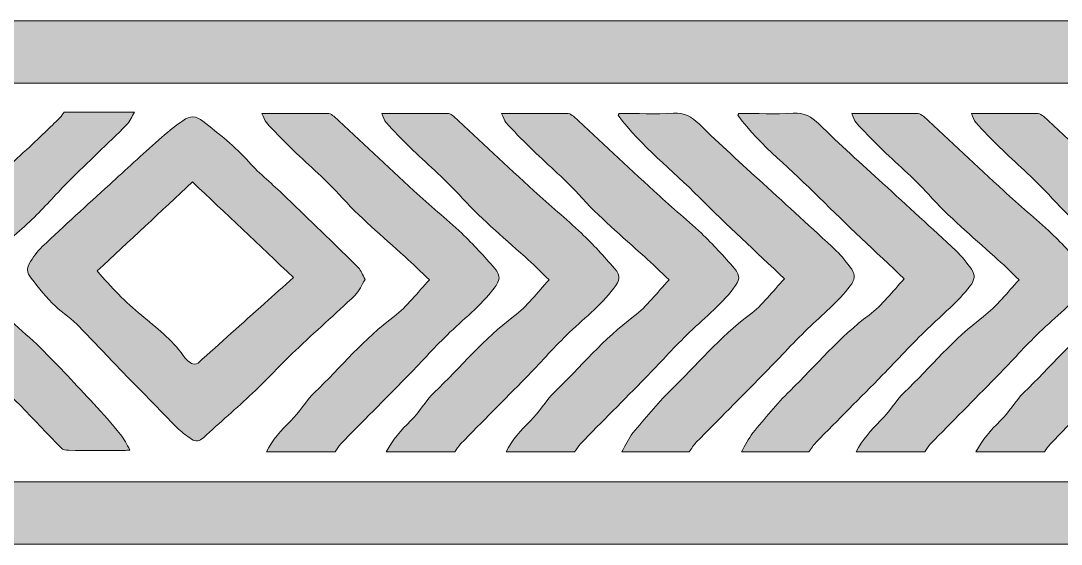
# Model space of a CAD drawing. Header units: millimetres. Extents: x 81 to 254, y 76 to 204.
# Drawn here: x 134 to 139.89, y 193.41 to 196.37 of the extents above; entities that cross this region are included whole.
import ezdxf

# ---------------------------------------------------------------- set-up
doc = ezdxf.new("R2010")
doc.units = ezdxf.units.MM
doc.header["$MEASUREMENT"] = 0
doc.layers.get('0').update_dxf_attribs({"lineweight": 0})

# ---------------------------------------------------------------- blocks, each defined once
blk = doc.blocks.new('Block_9')
at = {"true_color": 0xbbbdbf, "transparency": 33554687}
h = blk.add_hatch(color=9, dxfattribs=at)
edge = h.paths.add_edge_path()
edge.add_spline(control_points=[(134.6464, 195.8552), (134.6313, 195.8304), (134.6209, 195.8021), (134.6016, 195.7828), (134.4935, 195.6753), (134.3825, 195.572), (134.2744, 195.4645), (134.2086, 195.3991), (134.1476, 195.3274), (134.0801, 195.2619), (134.0063, 195.1909), (133.9261, 195.1248), (133.8513, 195.0559), (133.8024, 195.0118), (133.7542, 194.9663), (133.7039, 194.9195), (133.717, 194.9029), (133.7259, 194.8878), (133.739, 194.8761), (133.8072, 194.8079), (133.8775, 194.7397), (133.9481, 194.6735), (134.0026, 194.6225), (134.0618, 194.5764), (134.1145, 194.5233), (134.2172, 194.4192), (134.3171, 194.3132), (134.4156, 194.207), (134.4687, 194.1505), (134.519, 194.092), (134.5672, 194.0327), (134.5886, 194.0079), (134.6016, 193.9776), (134.6209, 193.9452), (134.6068, 193.9445), (134.5982, 193.9431), (134.5886, 193.9431), (134.4831, 193.9431), (134.3774, 193.9425), (134.2723, 193.9438), (134.2578, 193.9438), (134.2406, 193.948), (134.232, 193.9569), (134.0773, 194.1154), (133.9247, 194.2773), (133.7686, 194.4344), (133.6615, 194.5426), (133.5485, 194.6439), (133.44, 194.7507), (133.3966, 194.7934), (133.3563, 194.8396), (133.3204, 194.8885), (133.3087, 194.9043), (133.3104, 194.9395), (133.3201, 194.9581), (133.3373, 194.9925), (133.3635, 195.0249), (133.3903, 195.0518), (133.5175, 195.1703), (133.646, 195.2874), (133.7731, 195.4039), (133.8665, 195.4893), (133.9602, 195.5727), (134.0518, 195.6581), (134.1111, 195.7119), (134.1672, 195.7684), (134.2248, 195.8235), (134.2344, 195.8331), (134.242, 195.8449), (134.2492, 195.8552), (134.3825, 195.8552), (134.5142, 195.8552), (134.6464, 195.8552)], knot_values=[0, 0, 0, 0, 1, 1, 1, 2, 2, 2, 3, 3, 3, 4, 4, 4, 5, 5, 5, 6, 6, 6, 7, 7, 7, 8, 8, 8, 9, 9, 9, 10, 10, 10, 11, 11, 11, 12, 12, 12, 13, 13, 13, 14, 14, 14, 15, 15, 15, 16, 16, 16, 17, 17, 17, 18, 18, 18, 19, 19, 19, 20, 20, 20, 21, 21, 21, 22, 22, 22, 23, 23, 23, 24, 24, 24, 24], degree=3, periodic=0)
h = blk.add_hatch(color=9, dxfattribs=at)
edge = h.paths.add_edge_path()
edge.add_spline(control_points=[(134.4356, 194.9574), (134.5142, 194.8644), (134.5955, 194.7824), (134.6857, 194.7073), (134.7698, 194.6377), (134.8573, 194.5708), (134.922, 194.4792), (134.9338, 194.462), (134.9503, 194.4461), (134.9682, 194.4351), (134.9772, 194.4289), (134.9979, 194.4303), (135.0061, 194.4372), (135.1312, 194.5488), (135.2569, 194.6618), (135.3823, 194.7741), (135.4354, 194.8223), (135.4898, 194.8699), (135.546, 194.9202), (135.3506, 195.1048), (135.1604, 195.2854), (134.9744, 195.4604), (134.7963, 195.2943), (134.6168, 195.1269), (134.4356, 194.9574)], knot_values=[0, 0, 0, 0, 1, 1, 1, 2, 2, 2, 3, 3, 3, 4, 4, 4, 5, 5, 5, 6, 6, 6, 7, 7, 7, 8, 8, 8, 8], degree=3, periodic=0)
edge = h.paths.add_edge_path()
edge.add_spline(control_points=[(135.9514, 194.9092), (135.9311, 194.8775), (135.918, 194.843), (135.8943, 194.8203), (135.7826, 194.7142), (135.6676, 194.6136), (135.5567, 194.5074), (135.474, 194.4296), (135.3975, 194.3448), (135.3148, 194.267), (135.2238, 194.1809), (135.1281, 194.0996), (135.0361, 194.0148), (135.0137, 193.9941), (134.993, 193.9907), (134.9696, 194.0072), (134.9438, 194.0245), (134.9186, 194.0417), (134.8962, 194.063), (134.7842, 194.176), (134.673, 194.2904), (134.5624, 194.4048), (134.4811, 194.4888), (134.4018, 194.5743), (134.3195, 194.6563), (134.2758, 194.699), (134.2241, 194.7314), (134.1813, 194.7755), (134.1331, 194.8258), (134.0876, 194.8816), (134.0467, 194.9388), (134.038, 194.9519), (134.0408, 194.9829), (134.0511, 194.9987), (134.0718, 195.0332), (134.0959, 195.0676), (134.1245, 195.0952), (134.2492, 195.213), (134.3774, 195.3288), (134.5045, 195.4452), (134.5975, 195.53), (134.6892, 195.6147), (134.7832, 195.6981), (134.827, 195.7367), (134.8718, 195.7732), (134.92, 195.8069), (134.9606, 195.8366), (134.9944, 195.8345), (135.0337, 195.8035), (135.1246, 195.7332), (135.2156, 195.6616), (135.2927, 195.5747), (135.3551, 195.5052), (135.4292, 195.4466), (135.496, 195.3818), (135.5863, 195.295), (135.6772, 195.2075), (135.7664, 195.12), (135.8157, 195.0724), (135.865, 195.0249), (135.9132, 194.9753), (135.9284, 194.9595), (135.9363, 194.9353), (135.9514, 194.9092)], knot_values=[0, 0, 0, 0, 1, 1, 1, 2, 2, 2, 3, 3, 3, 4, 4, 4, 5, 5, 5, 6, 6, 6, 7, 7, 7, 8, 8, 8, 9, 9, 9, 10, 10, 10, 11, 11, 11, 12, 12, 12, 13, 13, 13, 14, 14, 14, 15, 15, 15, 16, 16, 16, 17, 17, 17, 18, 18, 18, 19, 19, 19, 20, 20, 20, 21, 21, 21, 21], degree=3, periodic=0)
h = blk.add_hatch(color=9, dxfattribs=at)
edge = h.paths.add_edge_path()
edge.add_spline(control_points=[(135.3926, 193.9356), (135.4285, 194.0017), (135.4753, 194.0575), (135.5308, 194.1106), (135.5801, 194.1581), (135.6152, 194.2215), (135.6648, 194.2697), (135.8133, 194.4144), (135.9466, 194.5743), (136.1147, 194.7004), (136.1891, 194.7562), (136.2463, 194.8347), (136.3153, 194.9071), (136.266, 194.954), (136.2219, 194.9973), (136.1761, 195.0387), (136.0486, 195.1524), (135.918, 195.2633), (135.8033, 195.3908), (135.7179, 195.4852), (135.619, 195.5672), (135.527, 195.6568), (135.4808, 195.7015), (135.4357, 195.7484), (135.3926, 195.7966), (135.3809, 195.8083), (135.3775, 195.8262), (135.3678, 195.8476), (135.4988, 195.8476), (135.6221, 195.8476), (135.7454, 195.8469), (135.7547, 195.8462), (135.7664, 195.8386), (135.7737, 195.8318), (135.9253, 195.6912), (136.0751, 195.5499), (136.2277, 195.4101), (136.3159, 195.3288), (136.4103, 195.253), (136.4978, 195.1703), (136.5633, 195.1076), (136.625, 195.0401), (136.6842, 194.9712), (136.7214, 194.9271), (136.7142, 194.905), (136.6804, 194.8595), (136.6043, 194.7583), (136.504, 194.6825), (136.4145, 194.595), (136.3345, 194.5164), (136.2605, 194.4337), (136.1823, 194.3538), (136.06, 194.2291), (135.9363, 194.1051), (135.8133, 193.9804), (135.8009, 193.9673), (135.7916, 193.9507), (135.7813, 193.9356), (135.6517, 193.9356), (135.5215, 193.9356), (135.3926, 193.9356)], knot_values=[0, 0, 0, 0, 1, 1, 1, 2, 2, 2, 3, 3, 3, 4, 4, 4, 5, 5, 5, 6, 6, 6, 7, 7, 7, 8, 8, 8, 9, 9, 9, 10, 10, 10, 11, 11, 11, 12, 12, 12, 13, 13, 13, 14, 14, 14, 15, 15, 15, 16, 16, 16, 17, 17, 17, 18, 18, 18, 19, 19, 19, 20, 20, 20, 20], degree=3, periodic=0)
h = blk.add_hatch(color=9, dxfattribs=at)
edge = h.paths.add_edge_path()
edge.add_spline(control_points=[(136.0706, 193.9356), (136.1065, 194.0017), (136.1547, 194.0575), (136.2084, 194.1106), (136.2574, 194.1581), (136.2918, 194.2215), (136.3421, 194.2697), (136.4909, 194.4144), (136.6246, 194.5743), (136.7914, 194.7004), (136.8672, 194.7562), (136.9243, 194.8347), (136.9919, 194.9071), (136.9443, 194.954), (136.8999, 194.9973), (136.8544, 195.0387), (136.7259, 195.1524), (136.596, 195.2633), (136.4806, 195.3908), (136.3952, 195.4852), (136.2966, 195.5672), (136.2043, 195.6568), (136.1588, 195.7015), (136.1137, 195.7484), (136.0706, 195.7966), (136.06, 195.8083), (136.0552, 195.8262), (136.0455, 195.8476), (136.1778, 195.8476), (136.3001, 195.8476), (136.4227, 195.8469), (136.4324, 195.8462), (136.4441, 195.8386), (136.451, 195.8318), (136.6026, 195.6912), (136.7531, 195.5499), (136.9057, 195.4101), (136.9939, 195.3288), (137.0883, 195.253), (137.1745, 195.1703), (137.2413, 195.1076), (137.3033, 195.0401), (137.3626, 194.9712), (137.3998, 194.9271), (137.3929, 194.905), (137.3584, 194.8595), (137.2819, 194.7583), (137.1813, 194.6825), (137.0911, 194.595), (137.0122, 194.5164), (136.9381, 194.4337), (136.8603, 194.3538), (136.7376, 194.2291), (136.6143, 194.1051), (136.4917, 193.9804), (136.4782, 193.9673), (136.4703, 193.9507), (136.4593, 193.9356), (136.3297, 193.9356), (136.2002, 193.9356), (136.0706, 193.9356)], knot_values=[0, 0, 0, 0, 1, 1, 1, 2, 2, 2, 3, 3, 3, 4, 4, 4, 5, 5, 5, 6, 6, 6, 7, 7, 7, 8, 8, 8, 9, 9, 9, 10, 10, 10, 11, 11, 11, 12, 12, 12, 13, 13, 13, 14, 14, 14, 15, 15, 15, 16, 16, 16, 17, 17, 17, 18, 18, 18, 19, 19, 19, 20, 20, 20, 20], degree=3, periodic=0)
h = blk.add_hatch(color=9, dxfattribs=at)
edge = h.paths.add_edge_path()
edge.add_spline(control_points=[(136.7483, 193.9356), (136.7841, 194.0017), (136.832, 194.0575), (136.8864, 194.1106), (136.9368, 194.1581), (136.9705, 194.2215), (137.0201, 194.2697), (137.1682, 194.4144), (137.3026, 194.5743), (137.47, 194.7004), (137.5452, 194.7562), (137.6023, 194.8347), (137.6706, 194.9071), (137.6216, 194.954), (137.5779, 194.9973), (137.5314, 195.0387), (137.4039, 195.1524), (137.2744, 195.2633), (137.1586, 195.3908), (137.0732, 195.4852), (136.9739, 195.5672), (136.8833, 195.6568), (136.8358, 195.7015), (136.7914, 195.7484), (136.7479, 195.7966), (136.7376, 195.8083), (136.7335, 195.8262), (136.7235, 195.8476), (136.8544, 195.8476), (136.9777, 195.8476), (137.1007, 195.8469), (137.1111, 195.8462), (137.1214, 195.8386), (137.1293, 195.8318), (137.2812, 195.6912), (137.4315, 195.5499), (137.5844, 195.4101), (137.6726, 195.3288), (137.766, 195.253), (137.8535, 195.1703), (137.919, 195.1076), (137.9813, 195.0401), (138.0406, 194.9712), (138.0767, 194.9271), (138.0702, 194.905), (138.0361, 194.8595), (137.9596, 194.7583), (137.8593, 194.6825), (137.7698, 194.595), (137.6905, 194.5164), (137.6154, 194.4337), (137.5376, 194.3538), (137.4156, 194.2291), (137.2909, 194.1051), (137.1696, 193.9804), (137.1565, 193.9673), (137.1479, 193.9507), (137.1366, 193.9356), (137.0074, 193.9356), (136.8789, 193.9356), (136.7483, 193.9356)], knot_values=[0, 0, 0, 0, 1, 1, 1, 2, 2, 2, 3, 3, 3, 4, 4, 4, 5, 5, 5, 6, 6, 6, 7, 7, 7, 8, 8, 8, 9, 9, 9, 10, 10, 10, 11, 11, 11, 12, 12, 12, 13, 13, 13, 14, 14, 14, 15, 15, 15, 16, 16, 16, 17, 17, 17, 18, 18, 18, 19, 19, 19, 20, 20, 20, 20], degree=3, periodic=0)
h = blk.add_hatch(color=9, dxfattribs=at)
edge = h.paths.add_edge_path()
edge.add_spline(control_points=[(137.4032, 193.9356), (137.4242, 193.9714), (137.4404, 194.0107), (137.4663, 194.0417), (137.5348, 194.1237), (137.6013, 194.2063), (137.6778, 194.2808), (137.8246, 194.4241), (137.9579, 194.5833), (138.1243, 194.708), (138.1997, 194.7638), (138.2562, 194.843), (138.3241, 194.9126), (138.1601, 195.0683), (137.9978, 195.2172), (137.8425, 195.3729), (137.6895, 195.5279), (137.5141, 195.6623), (137.3819, 195.8373), (137.3836, 195.8407), (137.386, 195.8442), (137.3884, 195.8476), (137.4907, 195.8476), (137.5934, 195.8435), (137.696, 195.849), (137.7567, 195.8524), (137.798, 195.8304), (137.8407, 195.7883), (137.9582, 195.6733), (138.0812, 195.563), (138.2025, 195.4521), (138.3403, 195.3253), (138.4795, 195.1999), (138.6166, 195.0718), (138.649, 195.0408), (138.6769, 195.0036), (138.7041, 194.967), (138.7268, 194.9353), (138.721, 194.9057), (138.6958, 194.8733), (138.6262, 194.7824), (138.538, 194.71), (138.4554, 194.6315), (138.3682, 194.546), (138.2851, 194.4551), (138.199, 194.3676), (138.075, 194.2415), (137.9489, 194.1154), (137.8246, 193.9893), (137.8094, 193.9735), (137.798, 193.9535), (137.7842, 193.9356), (137.6574, 193.9356), (137.5303, 193.9356), (137.4032, 193.9356)], knot_values=[0, 0, 0, 0, 1, 1, 1, 2, 2, 2, 3, 3, 3, 4, 4, 4, 5, 5, 5, 6, 6, 6, 7, 7, 7, 8, 8, 8, 9, 9, 9, 10, 10, 10, 11, 11, 11, 12, 12, 12, 13, 13, 13, 14, 14, 14, 15, 15, 15, 16, 16, 16, 17, 17, 17, 18, 18, 18, 18], degree=3, periodic=0)
h = blk.add_hatch(color=9, dxfattribs=at)
edge = h.paths.add_edge_path()
edge.add_spline(control_points=[(138.0812, 193.9356), (138.1026, 193.9714), (138.1188, 194.0107), (138.1446, 194.0417), (138.2121, 194.1237), (138.279, 194.2063), (138.3554, 194.2808), (138.5022, 194.4241), (138.6355, 194.5833), (138.8026, 194.708), (138.8774, 194.7638), (138.9349, 194.843), (139.0017, 194.9126), (138.8381, 195.0683), (138.6758, 195.2172), (138.5208, 195.3729), (138.3665, 195.5279), (138.1918, 195.6623), (138.0595, 195.8373), (138.0605, 195.8407), (138.064, 195.8442), (138.0657, 195.8476), (138.168, 195.8476), (138.2714, 195.8435), (138.3727, 195.849), (138.4357, 195.8524), (138.476, 195.8304), (138.5184, 195.7883), (138.6362, 195.6733), (138.7589, 195.563), (138.8805, 195.4521), (139.0179, 195.3253), (139.1575, 195.1999), (139.2942, 195.0718), (139.3276, 195.0408), (139.3545, 195.0036), (139.3824, 194.967), (139.4048, 194.9353), (139.399, 194.9057), (139.3745, 194.8733), (139.3042, 194.7824), (139.216, 194.71), (139.134, 194.6315), (139.0451, 194.546), (138.9618, 194.4551), (138.877, 194.3676), (138.7523, 194.2415), (138.6276, 194.1154), (138.5022, 193.9893), (138.4874, 193.9735), (138.476, 193.9535), (138.4615, 193.9356), (138.3354, 193.9356), (138.2087, 193.9356), (138.0812, 193.9356)], knot_values=[0, 0, 0, 0, 1, 1, 1, 2, 2, 2, 3, 3, 3, 4, 4, 4, 5, 5, 5, 6, 6, 6, 7, 7, 7, 8, 8, 8, 9, 9, 9, 10, 10, 10, 11, 11, 11, 12, 12, 12, 13, 13, 13, 14, 14, 14, 15, 15, 15, 16, 16, 16, 17, 17, 17, 18, 18, 18, 18], degree=3, periodic=0)
h = blk.add_hatch(color=9, dxfattribs=at)
edge = h.paths.add_edge_path()
edge.add_spline(control_points=[(138.7289, 193.9356), (138.7651, 194.0017), (138.8126, 194.0575), (138.8656, 194.1106), (138.9163, 194.1581), (138.9501, 194.2215), (139.0007, 194.2697), (139.1499, 194.4144), (139.2825, 194.5743), (139.4496, 194.7004), (139.5247, 194.7562), (139.5829, 194.8347), (139.6508, 194.9071), (139.6029, 194.954), (139.5588, 194.9973), (139.512, 195.0387), (139.3841, 195.1524), (139.2546, 195.2633), (139.1382, 195.3908), (139.0538, 195.4852), (138.9549, 195.5672), (138.8632, 195.6568), (138.8167, 195.7015), (138.7723, 195.7484), (138.7289, 195.7966), (138.7179, 195.8083), (138.7137, 195.8262), (138.7041, 195.8476), (138.8353, 195.8476), (138.9583, 195.8476), (139.081, 195.8469), (139.0906, 195.8462), (139.1016, 195.8386), (139.1099, 195.8318), (139.2608, 195.6912), (139.4121, 195.5499), (139.564, 195.4101), (139.6529, 195.3288), (139.7466, 195.253), (139.8334, 195.1703), (139.8995, 195.1076), (139.9615, 195.0401), (140.0201, 194.9712), (140.0583, 194.9271), (140.0497, 194.905), (140.0166, 194.8595), (139.9405, 194.7583), (139.8396, 194.6825), (139.7497, 194.595), (139.6711, 194.5164), (139.5963, 194.4337), (139.5182, 194.3538), (139.3948, 194.2291), (139.2725, 194.1051), (139.1499, 193.9804), (139.1368, 193.9673), (139.1285, 193.9507), (139.1178, 193.9356), (138.9879, 193.9356), (138.8584, 193.9356), (138.7289, 193.9356)], knot_values=[0, 0, 0, 0, 1, 1, 1, 2, 2, 2, 3, 3, 3, 4, 4, 4, 5, 5, 5, 6, 6, 6, 7, 7, 7, 8, 8, 8, 9, 9, 9, 10, 10, 10, 11, 11, 11, 12, 12, 12, 13, 13, 13, 14, 14, 14, 15, 15, 15, 16, 16, 16, 17, 17, 17, 18, 18, 18, 19, 19, 19, 20, 20, 20, 20], degree=3, periodic=0)
h = blk.add_hatch(color=9, dxfattribs=at)
edge = h.paths.add_edge_path()
edge.add_spline(control_points=[(139.4066, 193.9356), (139.4427, 194.0017), (139.4903, 194.0575), (139.5443, 194.1106), (139.5939, 194.1581), (139.6284, 194.2215), (139.6777, 194.2697), (139.8272, 194.4144), (139.9602, 194.5743), (140.1279, 194.7004), (140.2034, 194.7562), (140.2599, 194.8347), (140.3288, 194.9071), (140.2799, 194.954), (140.2365, 194.9973), (140.1896, 195.0387), (140.0628, 195.1524), (139.9319, 195.2633), (139.8168, 195.3908), (139.7307, 195.4852), (139.6325, 195.5672), (139.5409, 195.6568), (139.4947, 195.7015), (139.4496, 195.7484), (139.4066, 195.7966), (139.3948, 195.8083), (139.391, 195.8262), (139.3824, 195.8476), (139.5137, 195.8476), (139.6363, 195.8476), (139.7593, 195.8469), (139.769, 195.8462), (139.7803, 195.8386), (139.7883, 195.8318), (139.9395, 195.6912), (140.0897, 195.5499), (140.242, 195.4101), (140.3309, 195.3288), (140.4246, 195.253), (140.5114, 195.1703), (140.5775, 195.1076), (140.6395, 195.0401), (140.6988, 194.9712), (140.735, 194.9271), (140.7288, 194.905), (140.6946, 194.8595), (140.6182, 194.7583), (140.5172, 194.6825), (140.4277, 194.595), (140.3488, 194.5164), (140.2743, 194.4337), (140.1958, 194.3538), (140.0735, 194.2291), (139.9505, 194.1051), (139.8279, 193.9804), (139.8141, 193.9673), (139.8058, 193.9507), (139.7945, 193.9356), (139.6659, 193.9356), (139.5364, 193.9356), (139.4066, 193.9356)], knot_values=[0, 0, 0, 0, 1, 1, 1, 2, 2, 2, 3, 3, 3, 4, 4, 4, 5, 5, 5, 6, 6, 6, 7, 7, 7, 8, 8, 8, 9, 9, 9, 10, 10, 10, 11, 11, 11, 12, 12, 12, 13, 13, 13, 14, 14, 14, 15, 15, 15, 16, 16, 16, 17, 17, 17, 18, 18, 18, 19, 19, 19, 20, 20, 20, 20], degree=3, periodic=0)
for points, knots in [([(134.6464, 195.8552), (134.6313, 195.8304), (134.6209, 195.8021), (134.6016, 195.7828), (134.4935, 195.6753), (134.3825, 195.572), (134.2744, 195.4645), (134.2086, 195.3991), (134.1476, 195.3274), (134.0801, 195.2619), (134.0063, 195.1909), (133.9261, 195.1248), (133.8513, 195.0559), (133.8024, 195.0118), (133.7542, 194.9663), (133.7039, 194.9195), (133.717, 194.9029), (133.7259, 194.8878), (133.739, 194.8761), (133.8072, 194.8079), (133.8775, 194.7397), (133.9481, 194.6735), (134.0026, 194.6225), (134.0618, 194.5764), (134.1145, 194.5233), (134.2172, 194.4192), (134.3171, 194.3132), (134.4156, 194.207), (134.4687, 194.1505), (134.519, 194.092), (134.5672, 194.0327), (134.5886, 194.0079), (134.6016, 193.9776), (134.6209, 193.9452), (134.6068, 193.9445), (134.5982, 193.9431), (134.5886, 193.9431), (134.4831, 193.9431), (134.3774, 193.9425), (134.2723, 193.9438), (134.2578, 193.9438), (134.2406, 193.948), (134.232, 193.9569), (134.0773, 194.1154), (133.9247, 194.2773), (133.7686, 194.4344), (133.6615, 194.5426), (133.5485, 194.6439), (133.44, 194.7507), (133.3966, 194.7934), (133.3563, 194.8396), (133.3204, 194.8885), (133.3087, 194.9043), (133.3104, 194.9395), (133.3201, 194.9581), (133.3373, 194.9925), (133.3635, 195.0249), (133.3903, 195.0518), (133.5175, 195.1703), (133.646, 195.2874), (133.7731, 195.4039), (133.8665, 195.4893), (133.9602, 195.5727), (134.0518, 195.6581), (134.1111, 195.7119), (134.1672, 195.7684), (134.2248, 195.8235), (134.2344, 195.8331), (134.242, 195.8449), (134.2492, 195.8552), (134.3825, 195.8552), (134.5142, 195.8552), (134.6464, 195.8552)], [0, 0, 0, 0, 1, 1, 1, 2, 2, 2, 3, 3, 3, 4, 4, 4, 5, 5, 5, 6, 6, 6, 7, 7, 7, 8, 8, 8, 9, 9, 9, 10, 10, 10, 11, 11, 11, 12, 12, 12, 13, 13, 13, 14, 14, 14, 15, 15, 15, 16, 16, 16, 17, 17, 17, 18, 18, 18, 19, 19, 19, 20, 20, 20, 21, 21, 21, 22, 22, 22, 23, 23, 23, 24, 24, 24, 24]), ([(135.9514, 194.9092), (135.9311, 194.8775), (135.918, 194.843), (135.8943, 194.8203), (135.7826, 194.7142), (135.6676, 194.6136), (135.5567, 194.5074), (135.474, 194.4296), (135.3975, 194.3448), (135.3148, 194.267), (135.2238, 194.1809), (135.1281, 194.0996), (135.0361, 194.0148), (135.0137, 193.9941), (134.993, 193.9907), (134.9696, 194.0072), (134.9438, 194.0245), (134.9186, 194.0417), (134.8962, 194.063), (134.7842, 194.176), (134.673, 194.2904), (134.5624, 194.4048), (134.4811, 194.4888), (134.4018, 194.5743), (134.3195, 194.6563), (134.2758, 194.699), (134.2241, 194.7314), (134.1813, 194.7755), (134.1331, 194.8258), (134.0876, 194.8816), (134.0467, 194.9388), (134.038, 194.9519), (134.0408, 194.9829), (134.0511, 194.9987), (134.0718, 195.0332), (134.0959, 195.0676), (134.1245, 195.0952), (134.2492, 195.213), (134.3774, 195.3288), (134.5045, 195.4452), (134.5975, 195.53), (134.6892, 195.6147), (134.7832, 195.6981), (134.827, 195.7367), (134.8718, 195.7732), (134.92, 195.8069), (134.9606, 195.8366), (134.9944, 195.8345), (135.0337, 195.8035), (135.1246, 195.7332), (135.2156, 195.6616), (135.2927, 195.5747), (135.3551, 195.5052), (135.4292, 195.4466), (135.496, 195.3818), (135.5863, 195.295), (135.6772, 195.2075), (135.7664, 195.12), (135.8157, 195.0724), (135.865, 195.0249), (135.9132, 194.9753), (135.9284, 194.9595), (135.9363, 194.9353), (135.9514, 194.9092)], [0, 0, 0, 0, 1, 1, 1, 2, 2, 2, 3, 3, 3, 4, 4, 4, 5, 5, 5, 6, 6, 6, 7, 7, 7, 8, 8, 8, 9, 9, 9, 10, 10, 10, 11, 11, 11, 12, 12, 12, 13, 13, 13, 14, 14, 14, 15, 15, 15, 16, 16, 16, 17, 17, 17, 18, 18, 18, 19, 19, 19, 20, 20, 20, 21, 21, 21, 21]), ([(135.3926, 193.9356), (135.4285, 194.0017), (135.4753, 194.0575), (135.5308, 194.1106), (135.5801, 194.1581), (135.6152, 194.2215), (135.6648, 194.2697), (135.8133, 194.4144), (135.9466, 194.5743), (136.1147, 194.7004), (136.1891, 194.7562), (136.2463, 194.8347), (136.3153, 194.9071), (136.266, 194.954), (136.2219, 194.9973), (136.1761, 195.0387), (136.0486, 195.1524), (135.918, 195.2633), (135.8033, 195.3908), (135.7179, 195.4852), (135.619, 195.5672), (135.527, 195.6568), (135.4808, 195.7015), (135.4357, 195.7484), (135.3926, 195.7966), (135.3809, 195.8083), (135.3775, 195.8262), (135.3678, 195.8476), (135.4988, 195.8476), (135.6221, 195.8476), (135.7454, 195.8469), (135.7547, 195.8462), (135.7664, 195.8386), (135.7737, 195.8318), (135.9253, 195.6912), (136.0751, 195.5499), (136.2277, 195.4101), (136.3159, 195.3288), (136.4103, 195.253), (136.4978, 195.1703), (136.5633, 195.1076), (136.625, 195.0401), (136.6842, 194.9712), (136.7214, 194.9271), (136.7142, 194.905), (136.6804, 194.8595), (136.6043, 194.7583), (136.504, 194.6825), (136.4145, 194.595), (136.3345, 194.5164), (136.2605, 194.4337), (136.1823, 194.3538), (136.06, 194.2291), (135.9363, 194.1051), (135.8133, 193.9804), (135.8009, 193.9673), (135.7916, 193.9507), (135.7813, 193.9356), (135.6517, 193.9356), (135.5215, 193.9356), (135.3926, 193.9356)], [0, 0, 0, 0, 1, 1, 1, 2, 2, 2, 3, 3, 3, 4, 4, 4, 5, 5, 5, 6, 6, 6, 7, 7, 7, 8, 8, 8, 9, 9, 9, 10, 10, 10, 11, 11, 11, 12, 12, 12, 13, 13, 13, 14, 14, 14, 15, 15, 15, 16, 16, 16, 17, 17, 17, 18, 18, 18, 19, 19, 19, 20, 20, 20, 20]), ([(136.0706, 193.9356), (136.1065, 194.0017), (136.1547, 194.0575), (136.2084, 194.1106), (136.2574, 194.1581), (136.2918, 194.2215), (136.3421, 194.2697), (136.4909, 194.4144), (136.6246, 194.5743), (136.7914, 194.7004), (136.8672, 194.7562), (136.9243, 194.8347), (136.9919, 194.9071), (136.9443, 194.954), (136.8999, 194.9973), (136.8544, 195.0387), (136.7259, 195.1524), (136.596, 195.2633), (136.4806, 195.3908), (136.3952, 195.4852), (136.2966, 195.5672), (136.2043, 195.6568), (136.1588, 195.7015), (136.1137, 195.7484), (136.0706, 195.7966), (136.06, 195.8083), (136.0552, 195.8262), (136.0455, 195.8476), (136.1778, 195.8476), (136.3001, 195.8476), (136.4227, 195.8469), (136.4324, 195.8462), (136.4441, 195.8386), (136.451, 195.8318), (136.6026, 195.6912), (136.7531, 195.5499), (136.9057, 195.4101), (136.9939, 195.3288), (137.0883, 195.253), (137.1745, 195.1703), (137.2413, 195.1076), (137.3033, 195.0401), (137.3626, 194.9712), (137.3998, 194.9271), (137.3929, 194.905), (137.3584, 194.8595), (137.2819, 194.7583), (137.1813, 194.6825), (137.0911, 194.595), (137.0122, 194.5164), (136.9381, 194.4337), (136.8603, 194.3538), (136.7376, 194.2291), (136.6143, 194.1051), (136.4917, 193.9804), (136.4782, 193.9673), (136.4703, 193.9507), (136.4593, 193.9356), (136.3297, 193.9356), (136.2002, 193.9356), (136.0706, 193.9356)], [0, 0, 0, 0, 1, 1, 1, 2, 2, 2, 3, 3, 3, 4, 4, 4, 5, 5, 5, 6, 6, 6, 7, 7, 7, 8, 8, 8, 9, 9, 9, 10, 10, 10, 11, 11, 11, 12, 12, 12, 13, 13, 13, 14, 14, 14, 15, 15, 15, 16, 16, 16, 17, 17, 17, 18, 18, 18, 19, 19, 19, 20, 20, 20, 20]), ([(136.7483, 193.9356), (136.7841, 194.0017), (136.832, 194.0575), (136.8864, 194.1106), (136.9368, 194.1581), (136.9705, 194.2215), (137.0201, 194.2697), (137.1682, 194.4144), (137.3026, 194.5743), (137.47, 194.7004), (137.5452, 194.7562), (137.6023, 194.8347), (137.6706, 194.9071), (137.6216, 194.954), (137.5779, 194.9973), (137.5314, 195.0387), (137.4039, 195.1524), (137.2744, 195.2633), (137.1586, 195.3908), (137.0732, 195.4852), (136.9739, 195.5672), (136.8833, 195.6568), (136.8358, 195.7015), (136.7914, 195.7484), (136.7479, 195.7966), (136.7376, 195.8083), (136.7335, 195.8262), (136.7235, 195.8476), (136.8544, 195.8476), (136.9777, 195.8476), (137.1007, 195.8469), (137.1111, 195.8462), (137.1214, 195.8386), (137.1293, 195.8318), (137.2812, 195.6912), (137.4315, 195.5499), (137.5844, 195.4101), (137.6726, 195.3288), (137.766, 195.253), (137.8535, 195.1703), (137.919, 195.1076), (137.9813, 195.0401), (138.0406, 194.9712), (138.0767, 194.9271), (138.0702, 194.905), (138.0361, 194.8595), (137.9596, 194.7583), (137.8593, 194.6825), (137.7698, 194.595), (137.6905, 194.5164), (137.6154, 194.4337), (137.5376, 194.3538), (137.4156, 194.2291), (137.2909, 194.1051), (137.1696, 193.9804), (137.1565, 193.9673), (137.1479, 193.9507), (137.1366, 193.9356), (137.0074, 193.9356), (136.8789, 193.9356), (136.7483, 193.9356)], [0, 0, 0, 0, 1, 1, 1, 2, 2, 2, 3, 3, 3, 4, 4, 4, 5, 5, 5, 6, 6, 6, 7, 7, 7, 8, 8, 8, 9, 9, 9, 10, 10, 10, 11, 11, 11, 12, 12, 12, 13, 13, 13, 14, 14, 14, 15, 15, 15, 16, 16, 16, 17, 17, 17, 18, 18, 18, 19, 19, 19, 20, 20, 20, 20]), ([(137.4032, 193.9356), (137.4242, 193.9714), (137.4404, 194.0107), (137.4663, 194.0417), (137.5348, 194.1237), (137.6013, 194.2063), (137.6778, 194.2808), (137.8246, 194.4241), (137.9579, 194.5833), (138.1243, 194.708), (138.1997, 194.7638), (138.2562, 194.843), (138.3241, 194.9126), (138.1601, 195.0683), (137.9978, 195.2172), (137.8425, 195.3729), (137.6895, 195.5279), (137.5141, 195.6623), (137.3819, 195.8373), (137.3836, 195.8407), (137.386, 195.8442), (137.3884, 195.8476), (137.4907, 195.8476), (137.5934, 195.8435), (137.696, 195.849), (137.7567, 195.8524), (137.798, 195.8304), (137.8407, 195.7883), (137.9582, 195.6733), (138.0812, 195.563), (138.2025, 195.4521), (138.3403, 195.3253), (138.4795, 195.1999), (138.6166, 195.0718), (138.649, 195.0408), (138.6769, 195.0036), (138.7041, 194.967), (138.7268, 194.9353), (138.721, 194.9057), (138.6958, 194.8733), (138.6262, 194.7824), (138.538, 194.71), (138.4554, 194.6315), (138.3682, 194.546), (138.2851, 194.4551), (138.199, 194.3676), (138.075, 194.2415), (137.9489, 194.1154), (137.8246, 193.9893), (137.8094, 193.9735), (137.798, 193.9535), (137.7842, 193.9356), (137.6574, 193.9356), (137.5303, 193.9356), (137.4032, 193.9356)], [0, 0, 0, 0, 1, 1, 1, 2, 2, 2, 3, 3, 3, 4, 4, 4, 5, 5, 5, 6, 6, 6, 7, 7, 7, 8, 8, 8, 9, 9, 9, 10, 10, 10, 11, 11, 11, 12, 12, 12, 13, 13, 13, 14, 14, 14, 15, 15, 15, 16, 16, 16, 17, 17, 17, 18, 18, 18, 18]), ([(138.0812, 193.9356), (138.1026, 193.9714), (138.1188, 194.0107), (138.1446, 194.0417), (138.2121, 194.1237), (138.279, 194.2063), (138.3554, 194.2808), (138.5022, 194.4241), (138.6355, 194.5833), (138.8026, 194.708), (138.8774, 194.7638), (138.9349, 194.843), (139.0017, 194.9126), (138.8381, 195.0683), (138.6758, 195.2172), (138.5208, 195.3729), (138.3665, 195.5279), (138.1918, 195.6623), (138.0595, 195.8373), (138.0605, 195.8407), (138.064, 195.8442), (138.0657, 195.8476), (138.168, 195.8476), (138.2714, 195.8435), (138.3727, 195.849), (138.4357, 195.8524), (138.476, 195.8304), (138.5184, 195.7883), (138.6362, 195.6733), (138.7589, 195.563), (138.8805, 195.4521), (139.0179, 195.3253), (139.1575, 195.1999), (139.2942, 195.0718), (139.3276, 195.0408), (139.3545, 195.0036), (139.3824, 194.967), (139.4048, 194.9353), (139.399, 194.9057), (139.3745, 194.8733), (139.3042, 194.7824), (139.216, 194.71), (139.134, 194.6315), (139.0451, 194.546), (138.9618, 194.4551), (138.877, 194.3676), (138.7523, 194.2415), (138.6276, 194.1154), (138.5022, 193.9893), (138.4874, 193.9735), (138.476, 193.9535), (138.4615, 193.9356), (138.3354, 193.9356), (138.2087, 193.9356), (138.0812, 193.9356)], [0, 0, 0, 0, 1, 1, 1, 2, 2, 2, 3, 3, 3, 4, 4, 4, 5, 5, 5, 6, 6, 6, 7, 7, 7, 8, 8, 8, 9, 9, 9, 10, 10, 10, 11, 11, 11, 12, 12, 12, 13, 13, 13, 14, 14, 14, 15, 15, 15, 16, 16, 16, 17, 17, 17, 18, 18, 18, 18]), ([(138.7289, 193.9356), (138.7651, 194.0017), (138.8126, 194.0575), (138.8656, 194.1106), (138.9163, 194.1581), (138.9501, 194.2215), (139.0007, 194.2697), (139.1499, 194.4144), (139.2825, 194.5743), (139.4496, 194.7004), (139.5247, 194.7562), (139.5829, 194.8347), (139.6508, 194.9071), (139.6029, 194.954), (139.5588, 194.9973), (139.512, 195.0387), (139.3841, 195.1524), (139.2546, 195.2633), (139.1382, 195.3908), (139.0538, 195.4852), (138.9549, 195.5672), (138.8632, 195.6568), (138.8167, 195.7015), (138.7723, 195.7484), (138.7289, 195.7966), (138.7179, 195.8083), (138.7137, 195.8262), (138.7041, 195.8476), (138.8353, 195.8476), (138.9583, 195.8476), (139.081, 195.8469), (139.0906, 195.8462), (139.1016, 195.8386), (139.1099, 195.8318), (139.2608, 195.6912), (139.4121, 195.5499), (139.564, 195.4101), (139.6529, 195.3288), (139.7466, 195.253), (139.8334, 195.1703), (139.8995, 195.1076), (139.9615, 195.0401), (140.0201, 194.9712), (140.0583, 194.9271), (140.0497, 194.905), (140.0166, 194.8595), (139.9405, 194.7583), (139.8396, 194.6825), (139.7497, 194.595), (139.6711, 194.5164), (139.5963, 194.4337), (139.5182, 194.3538), (139.3948, 194.2291), (139.2725, 194.1051), (139.1499, 193.9804), (139.1368, 193.9673), (139.1285, 193.9507), (139.1178, 193.9356), (138.9879, 193.9356), (138.8584, 193.9356), (138.7289, 193.9356)], [0, 0, 0, 0, 1, 1, 1, 2, 2, 2, 3, 3, 3, 4, 4, 4, 5, 5, 5, 6, 6, 6, 7, 7, 7, 8, 8, 8, 9, 9, 9, 10, 10, 10, 11, 11, 11, 12, 12, 12, 13, 13, 13, 14, 14, 14, 15, 15, 15, 16, 16, 16, 17, 17, 17, 18, 18, 18, 19, 19, 19, 20, 20, 20, 20]), ([(139.4066, 193.9356), (139.4427, 194.0017), (139.4903, 194.0575), (139.5443, 194.1106), (139.5939, 194.1581), (139.6284, 194.2215), (139.6777, 194.2697), (139.8272, 194.4144), (139.9602, 194.5743), (140.1279, 194.7004), (140.2034, 194.7562), (140.2599, 194.8347), (140.3288, 194.9071), (140.2799, 194.954), (140.2365, 194.9973), (140.1896, 195.0387), (140.0628, 195.1524), (139.9319, 195.2633), (139.8168, 195.3908), (139.7307, 195.4852), (139.6325, 195.5672), (139.5409, 195.6568), (139.4947, 195.7015), (139.4496, 195.7484), (139.4066, 195.7966), (139.3948, 195.8083), (139.391, 195.8262), (139.3824, 195.8476), (139.5137, 195.8476), (139.6363, 195.8476), (139.7593, 195.8469), (139.769, 195.8462), (139.7803, 195.8386), (139.7883, 195.8318), (139.9395, 195.6912), (140.0897, 195.5499), (140.242, 195.4101), (140.3309, 195.3288), (140.4246, 195.253), (140.5114, 195.1703), (140.5775, 195.1076), (140.6395, 195.0401), (140.6988, 194.9712), (140.735, 194.9271), (140.7288, 194.905), (140.6946, 194.8595), (140.6182, 194.7583), (140.5172, 194.6825), (140.4277, 194.595), (140.3488, 194.5164), (140.2743, 194.4337), (140.1958, 194.3538), (140.0735, 194.2291), (139.9505, 194.1051), (139.8279, 193.9804), (139.8141, 193.9673), (139.8058, 193.9507), (139.7945, 193.9356), (139.6659, 193.9356), (139.5364, 193.9356), (139.4066, 193.9356)], [0, 0, 0, 0, 1, 1, 1, 2, 2, 2, 3, 3, 3, 4, 4, 4, 5, 5, 5, 6, 6, 6, 7, 7, 7, 8, 8, 8, 9, 9, 9, 10, 10, 10, 11, 11, 11, 12, 12, 12, 13, 13, 13, 14, 14, 14, 15, 15, 15, 16, 16, 16, 17, 17, 17, 18, 18, 18, 19, 19, 19, 20, 20, 20, 20]), ([(134.4356, 194.9574), (134.5142, 194.8644), (134.5955, 194.7824), (134.6857, 194.7073), (134.7698, 194.6377), (134.8573, 194.5708), (134.922, 194.4792), (134.9338, 194.462), (134.9503, 194.4461), (134.9682, 194.4351), (134.9772, 194.4289), (134.9979, 194.4303), (135.0061, 194.4372), (135.1312, 194.5488), (135.2569, 194.6618), (135.3823, 194.7741), (135.4354, 194.8223), (135.4898, 194.8699), (135.546, 194.9202), (135.3506, 195.1048), (135.1604, 195.2854), (134.9744, 195.4604), (134.7963, 195.2943), (134.6168, 195.1269), (134.4356, 194.9574)], [0, 0, 0, 0, 1, 1, 1, 2, 2, 2, 3, 3, 3, 4, 4, 4, 5, 5, 5, 6, 6, 6, 7, 7, 7, 8, 8, 8, 8])]:
    blk.add_open_spline(points, degree=3, knots=knots)
blk = doc.blocks.new('Block_7')
blk.add_blockref('Block_9', (0, 0))
blk = doc.blocks.new('Block_6')
blk.add_blockref('Block_7', (0, 0))
blk = doc.blocks.new('Block_10')
at = {"true_color": 0xbbbdbf, "transparency": 33554687}
h = blk.add_hatch(color=9, dxfattribs=at)
h.dxf.hatch_style = 2
h.paths.add_polyline_path([(253.1243, 196.0185), (80.8699, 196.0185), (80.8699, 196.3713), (253.1243, 196.3713)])
h = blk.add_hatch(color=9, dxfattribs=at)
h.dxf.hatch_style = 2
h.paths.add_polyline_path([(253.1243, 193.4133), (80.8699, 193.4133), (80.8699, 193.7661), (253.1243, 193.7661)])
for points in [[(253.1243, 196.0185), (80.8699, 196.0185), (80.8699, 196.3713), (253.1243, 196.3713)], [(253.1243, 193.4133), (80.8699, 193.4133), (80.8699, 193.7661), (253.1243, 193.7661)]]:
    blk.add_lwpolyline(points, close=True)
blk = doc.blocks.new('Block_5')
for name in ['Block_10', 'Block_6']:
    blk.add_blockref(name, (0, 0))
blk = doc.blocks.new('Block_4')
blk.add_blockref('Block_5', (0, 0))

msp = doc.modelspace()

# ---------------------------------------------------------------- block references
msp.add_blockref('Block_4', (0, 0))

doc.saveas('drawing.dxf')
